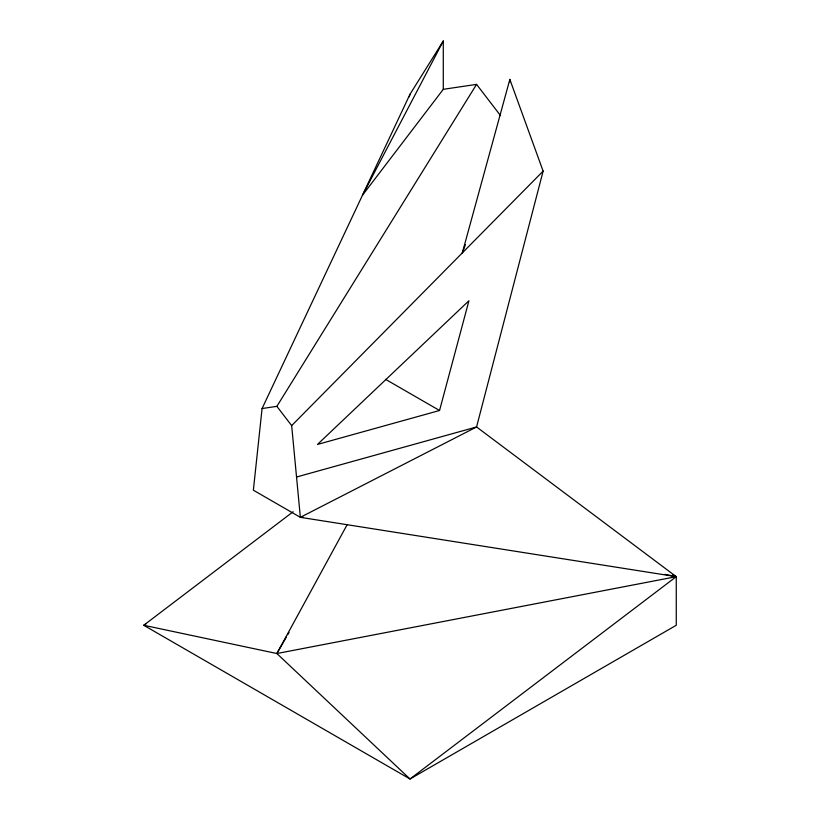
<?xml version="1.0" encoding="UTF-8"?>
<svg xmlns="http://www.w3.org/2000/svg" width="820" height="820" viewBox="0 0 820 820"><rect width="100%" height="100%" fill="white"/><g stroke="black" fill="none" stroke-linecap="round" stroke-linejoin="round"><path stroke-width="1.23" d="M443.282 41L362.45 195.273L443.282 89.318L443.282 41L410 94.259L262.072 408.544L253.37 490.196L300.366 517.328L676.264 576.665L676.264 625.27L410 779L143.736 625.27L293.13 511.752M409.354 96.729L410 94.259M465.473 244.575L462.306 252.919L509.845 79.427L543.127 171.124L476.563 426.964L300.366 517.328L291.664 425.621L276.873 406.341L262.072 408.544M439.551 410.502L468.937 300.735L317.473 444.44L439.551 410.502L385.625 379.373M145.96 623.989L143.736 625.27L276.873 653.53L347.188 524.605M296.84 476.922L476.563 426.964L676.264 576.665L410 779L276.873 653.53L286.467 636.904M287.748 634.68L289.029 632.466M276.873 406.341L476.563 84.378L500.559 115.64M291.664 425.621L543.127 171.124M276.873 653.53L676.264 576.665L672.933 574.748M443.282 89.318L476.563 84.378M300.366 517.328L302.877 517.041M664.999 574.369L676.264 576.665M509.845 79.427L509.845 81.969"/></g></svg>
